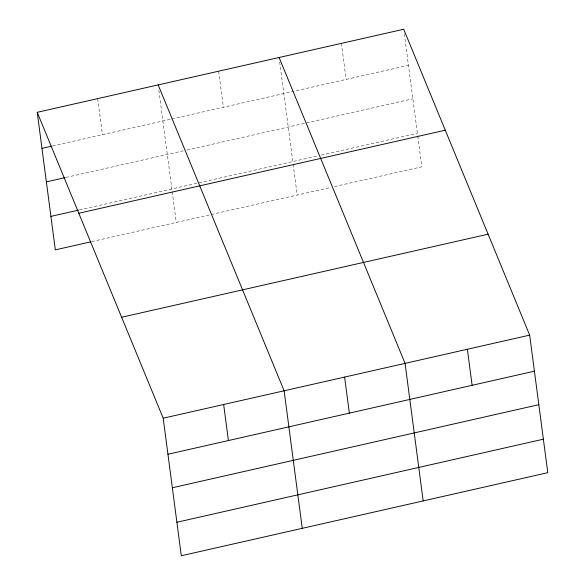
<?xml version="1.0" encoding="UTF-8"?>
<svg xmlns="http://www.w3.org/2000/svg" width="585" height="585" viewBox="0 0 585 585"><rect width="100%" height="100%" fill="white"/><g stroke="black" fill="none" stroke-linecap="round" stroke-linejoin="round"><path stroke-width="0.44" stroke-dasharray="2.92 2.19" d="M52.635 145.957L170.908 119.15M171.8 118.945L408.447 65.308M65.937 177.438L183.317 150.828M186.878 150.023L412.856 98.799M79.377 209.927L317.714 155.902M321.275 155.098L417.397 133.307M91.786 241.605L331.022 187.375M334.583 186.571L421.807 166.798L417.756 136.02M404.293 33.754L417.639 135.12M341.399 43.37L346.144 79.428M279.688 62.003L293.034 163.361M293.151 164.268L297.202 195.046M218.629 71.202L223.375 107.26M158.871 90.317L172.092 190.776M172.217 191.683L176.268 222.461M97.688 98.616L102.434 134.667"/><path stroke-width="0.88" d="M37.221 112.32L403.701 29.25L529.674 335.132L547.779 472.68L181.299 555.75L163.193 418.202L37.221 112.32L55.326 249.868L90.894 241.81M41.966 148.378L51.751 146.162M46.376 181.869L65.052 177.635M50.917 216.377L78.485 210.132M78.792 213.262L445.273 130.192M121.621 317.26L488.102 234.19M163.193 418.202L529.674 335.132M167.939 454.252L534.419 371.183M172.348 487.751L538.829 404.681M176.889 522.259L543.37 439.189M279.096 57.491L405.069 363.373L423.182 500.921M158.155 84.905L284.127 390.787L302.24 528.335M467.371 349.252L472.117 385.31M344.602 377.076L349.347 413.134M223.66 404.491L228.406 440.549"/></g></svg>
